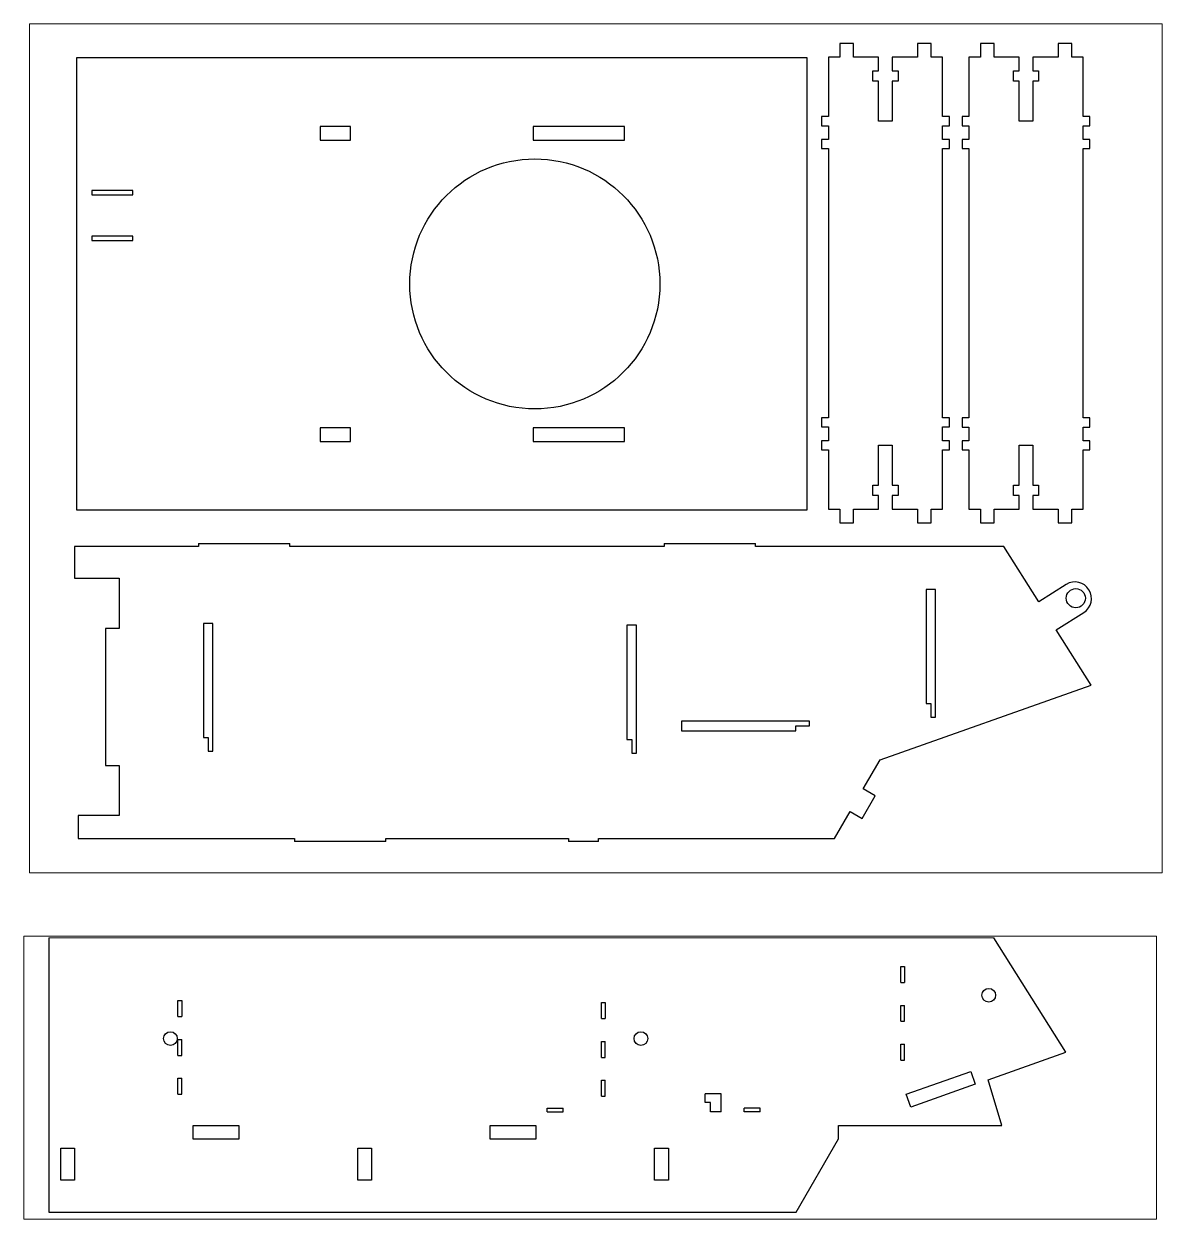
# Model space of a CAD drawing. Header units: millimetres. Extents: x -1540 to 1516, y -1634 to 664.
# Drawn here: x 310 to 1516, y -604 to 664 of the extents above; entities that cross this region are included whole.
import ezdxf

# ---------------------------------------------------------------- set-up
doc = ezdxf.new("R2010")
doc.units = ezdxf.units.MM
doc.header["$MEASUREMENT"] = 0
doc.layers.add('Layer 1', color=7, linetype='Continuous')

msp = doc.modelspace()

# ---------------------------------------------------------------- linework, layer by layer
at = {"layer": 'Layer 1', "color": 250, "lineweight": 20}
for points in [[(316.0607, -236.2674), (1516.0607, -236.2674), (1516.0607, 663.7326), (316.0607, 663.7326), (316.0607, -236.2674)], [(310, -603.5), (1510, -603.5), (1510, -303.5), (310, -303.5), (310, -603.5)]]:
    msp.add_lwpolyline(points, close=True, dxfattribs=at)
at = {"layer": 'Layer 1', "lineweight": 25}
for points in [[(1174.5427, 642.9062), (1174.5427, 642.9062), (1174.5427, 628.3845), (1174.5427, 628.3845)], [(1189.0611, 642.9062), (1189.0611, 642.9062), (1174.5427, 642.9062), (1174.5427, 642.9062)], [(1189.0611, 628.3845), (1189.0611, 628.3845), (1189.0611, 642.9062), (1189.0611, 642.9062)], [(1256.8223, 642.9062), (1256.8223, 642.9062), (1256.8223, 628.3845), (1256.8223, 628.3845)], [(1271.344, 642.9062), (1271.344, 642.9062), (1256.8223, 642.9062), (1256.8223, 642.9062)], [(1271.344, 628.3845), (1271.344, 628.3845), (1271.344, 642.9062), (1271.344, 642.9062)], [(1323.5094, 642.8951), (1323.5094, 642.8951), (1323.5094, 628.3734), (1323.5094, 628.3734)], [(1338.0278, 642.8951), (1338.0278, 642.8951), (1323.5094, 642.8951), (1323.5094, 642.8951)], [(1338.0278, 628.3734), (1338.0278, 628.3734), (1338.0278, 642.8951), (1338.0278, 642.8951)], [(1405.789, 642.8951), (1405.789, 642.8951), (1405.789, 628.3734), (1405.789, 628.3734)], [(1420.3107, 642.8951), (1420.3107, 642.8951), (1405.789, 642.8951), (1405.789, 642.8951)], [(1420.3107, 628.3734), (1420.3107, 628.3734), (1420.3107, 642.8951), (1420.3107, 642.8951)], [(365.5542, 627.5903), (365.5542, 627.5903), (365.5542, 148.4291), (365.5542, 148.4291)], [(1139.9617, 627.5903), (1139.9617, 627.5903), (365.5542, 627.5903), (365.5542, 627.5903)], [(1139.9617, 148.4291), (1139.9617, 148.4291), (1139.9617, 627.5903), (1139.9617, 627.5903)], [(1162.4421, 628.3845), (1162.4421, 628.3845), (1162.4421, 565.4671), (1162.4421, 565.4671)], [(1174.5427, 628.3845), (1174.5427, 628.3845), (1162.4421, 628.3845), (1162.4421, 628.3845)], [(1215.6733, 628.3845), (1215.6733, 628.3845), (1189.0611, 628.3845), (1189.0611, 628.3845)], [(1215.6733, 613.8678), (1215.6733, 613.8678), (1215.6733, 628.3845), (1215.6733, 628.3845)], [(1230.1951, 628.3845), (1230.1951, 628.3845), (1230.1951, 613.8678), (1230.1951, 613.8678)], [(1256.8223, 628.3845), (1256.8223, 628.3845), (1230.1951, 628.3845), (1230.1951, 628.3845)], [(1283.443, 628.3845), (1283.443, 628.3845), (1271.344, 628.3845), (1271.344, 628.3845)], [(1283.443, 565.4671), (1283.443, 565.4671), (1283.443, 628.3845), (1283.443, 628.3845)], [(1311.4088, 628.3734), (1311.4088, 628.3734), (1311.4088, 565.456), (1311.4088, 565.456)], [(1323.5094, 628.3734), (1323.5094, 628.3734), (1311.4088, 628.3734), (1311.4088, 628.3734)], [(1364.64, 628.3734), (1364.64, 628.3734), (1338.0278, 628.3734), (1338.0278, 628.3734)], [(1364.64, 613.8567), (1364.64, 613.8567), (1364.64, 628.3734), (1364.64, 628.3734)], [(1379.1618, 628.3734), (1379.1618, 628.3734), (1379.1618, 613.8567), (1379.1618, 613.8567)], [(1405.789, 628.3734), (1405.789, 628.3734), (1379.1618, 628.3734), (1379.1618, 628.3734)], [(1432.4097, 628.3734), (1432.4097, 628.3734), (1420.3107, 628.3734), (1420.3107, 628.3734)], [(1432.4097, 565.456), (1432.4097, 565.456), (1432.4097, 628.3734), (1432.4097, 628.3734)], [(1209.6256, 613.8678), (1209.6256, 613.8678), (1215.6733, 613.8678), (1215.6733, 613.8678)], [(1209.6256, 603.0195), (1209.6256, 603.0195), (1209.6256, 613.8678), (1209.6256, 613.8678)], [(1230.1951, 613.8678), (1230.1951, 613.8678), (1236.2528, 613.8678), (1236.2528, 613.8678)], [(1236.2528, 613.8678), (1236.2528, 613.8678), (1236.2528, 603.0195), (1236.2528, 603.0195)], [(1358.5923, 613.8567), (1358.5923, 613.8567), (1364.64, 613.8567), (1364.64, 613.8567)], [(1358.5923, 603.0084), (1358.5923, 603.0084), (1358.5923, 613.8567), (1358.5923, 613.8567)], [(1379.1618, 613.8567), (1379.1618, 613.8567), (1385.2195, 613.8567), (1385.2195, 613.8567)], [(1385.2195, 613.8567), (1385.2195, 613.8567), (1385.2195, 603.0084), (1385.2195, 603.0084)], [(1215.6733, 603.0195), (1215.6733, 603.0195), (1209.6256, 603.0195), (1209.6256, 603.0195)], [(1215.6733, 560.6266), (1215.6733, 560.6266), (1215.6733, 603.0195), (1215.6733, 603.0195)], [(1230.1951, 603.0195), (1230.1951, 603.0195), (1230.1951, 560.6266), (1230.1951, 560.6266)], [(1236.2528, 603.0195), (1236.2528, 603.0195), (1230.1951, 603.0195), (1230.1951, 603.0195)], [(1364.64, 603.0084), (1364.64, 603.0084), (1358.5923, 603.0084), (1358.5923, 603.0084)], [(1364.64, 560.6155), (1364.64, 560.6155), (1364.64, 603.0084), (1364.64, 603.0084)], [(1379.1618, 603.0084), (1379.1618, 603.0084), (1379.1618, 560.6155), (1379.1618, 560.6155)], [(1385.2195, 603.0084), (1385.2195, 603.0084), (1379.1618, 603.0084), (1379.1618, 603.0084)], [(1155.1821, 565.4671), (1155.1821, 565.4671), (1155.1821, 555.786), (1155.1821, 555.786)], [(1162.4421, 565.4671), (1162.4421, 565.4671), (1155.1821, 565.4671), (1155.1821, 565.4671)], [(1230.1951, 560.6266), (1230.1951, 560.6266), (1215.6733, 560.6266), (1215.6733, 560.6266)], [(1290.703, 565.4671), (1290.703, 565.4671), (1283.443, 565.4671), (1283.443, 565.4671)], [(1290.703, 555.786), (1290.703, 555.786), (1290.703, 565.4671), (1290.703, 565.4671)], [(1304.1488, 565.456), (1304.1488, 565.456), (1304.1488, 555.7749), (1304.1488, 555.7749)], [(1311.4088, 565.456), (1311.4088, 565.456), (1304.1488, 565.456), (1304.1488, 565.456)], [(1379.1618, 560.6155), (1379.1618, 560.6155), (1364.64, 560.6155), (1364.64, 560.6155)], [(1439.6697, 565.456), (1439.6697, 565.456), (1432.4097, 565.456), (1432.4097, 565.456)], [(1439.6697, 555.7749), (1439.6697, 555.7749), (1439.6697, 565.456), (1439.6697, 565.456)], [(623.9102, 554.9901), (623.9102, 554.9901), (623.9102, 540.4684), (623.9102, 540.4684)], [(655.9533, 554.9901), (655.9533, 554.9901), (623.9102, 554.9901), (623.9102, 554.9901)], [(655.9533, 540.4684), (655.9533, 540.4684), (655.9533, 554.9901), (655.9533, 554.9901)], [(946.354, 554.9901), (946.354, 554.9901), (849.5543, 554.9901), (849.5543, 554.9901)], [(849.5543, 554.9901), (849.5543, 554.9901), (849.5543, 540.4684), (849.5543, 540.4684)], [(946.354, 540.4684), (946.354, 540.4684), (946.354, 554.9901), (946.354, 554.9901)], [(1155.1821, 555.786), (1155.1821, 555.786), (1162.4421, 555.786), (1162.4421, 555.786)], [(1162.4421, 555.786), (1162.4421, 555.786), (1162.4421, 541.266), (1162.4421, 541.266)], [(1283.443, 555.786), (1283.443, 555.786), (1290.703, 555.786), (1290.703, 555.786)], [(1283.443, 541.266), (1283.443, 541.266), (1283.443, 555.786), (1283.443, 555.786)], [(1304.1488, 555.7749), (1304.1488, 555.7749), (1311.4088, 555.7749), (1311.4088, 555.7749)], [(1311.4088, 555.7749), (1311.4088, 555.7749), (1311.4088, 541.2549), (1311.4088, 541.2549)], [(1432.4097, 555.7749), (1432.4097, 555.7749), (1439.6697, 555.7749), (1439.6697, 555.7749)], [(1432.4097, 541.2549), (1432.4097, 541.2549), (1432.4097, 555.7749), (1432.4097, 555.7749)], [(623.9102, 540.4684), (623.9102, 540.4684), (655.9533, 540.4684), (655.9533, 540.4684)], [(849.5543, 540.4684), (849.5543, 540.4684), (946.354, 540.4684), (946.354, 540.4684)], [(1155.1821, 541.266), (1155.1821, 541.266), (1155.1821, 531.5848), (1155.1821, 531.5848)], [(1162.4421, 541.266), (1162.4421, 541.266), (1155.1821, 541.266), (1155.1821, 541.266)], [(1290.703, 541.266), (1290.703, 541.266), (1283.443, 541.266), (1283.443, 541.266)], [(1290.703, 531.5848), (1290.703, 531.5848), (1290.703, 541.266), (1290.703, 541.266)], [(1304.1488, 541.2549), (1304.1488, 541.2549), (1304.1488, 531.5737), (1304.1488, 531.5737)], [(1311.4088, 541.2549), (1311.4088, 541.2549), (1304.1488, 541.2549), (1304.1488, 541.2549)], [(1439.6697, 541.2549), (1439.6697, 541.2549), (1432.4097, 541.2549), (1432.4097, 541.2549)], [(1439.6697, 531.5737), (1439.6697, 531.5737), (1439.6697, 541.2549), (1439.6697, 541.2549)], [(1155.1821, 531.5848), (1155.1821, 531.5848), (1162.4421, 531.5848), (1162.4421, 531.5848)], [(1162.4421, 531.5848), (1162.4421, 531.5848), (1162.4421, 246.0213), (1162.4421, 246.0213)], [(1283.443, 531.5848), (1283.443, 531.5848), (1290.703, 531.5848), (1290.703, 531.5848)], [(1283.443, 246.0213), (1283.443, 246.0213), (1283.443, 531.5848), (1283.443, 531.5848)], [(1304.1488, 531.5737), (1304.1488, 531.5737), (1311.4088, 531.5737), (1311.4088, 531.5737)], [(1311.4088, 531.5737), (1311.4088, 531.5737), (1311.4088, 246.0102), (1311.4088, 246.0102)], [(1432.4097, 531.5737), (1432.4097, 531.5737), (1439.6697, 531.5737), (1439.6697, 531.5737)], [(1432.4097, 246.0102), (1432.4097, 246.0102), (1432.4097, 531.5737), (1432.4097, 531.5737)], [(381.9118, 487.2389), (381.9118, 487.2389), (381.9118, 482.3983), (381.9118, 482.3983)], [(425.4769, 487.2389), (425.4769, 487.2389), (381.9118, 487.2389), (381.9118, 487.2389)], [(381.9118, 482.3983), (381.9118, 482.3983), (425.4769, 482.3983), (425.4769, 482.3983)], [(425.4769, 482.3983), (425.4769, 482.3983), (425.4769, 487.2389), (425.4769, 487.2389)], [(381.9118, 438.8332), (381.9118, 438.8332), (381.9118, 433.9893), (381.9118, 433.9893)], [(425.4769, 438.8332), (425.4769, 438.8332), (381.9118, 438.8332), (381.9118, 438.8332)], [(381.9118, 433.9893), (381.9118, 433.9893), (425.4769, 433.9893), (425.4769, 433.9893)], [(425.4769, 433.9893), (425.4769, 433.9893), (425.4769, 438.8332), (425.4769, 438.8332)], [(1155.1821, 246.0213), (1155.1821, 246.0213), (1155.1821, 236.3419), (1155.1821, 236.3419)], [(1162.4421, 246.0213), (1162.4421, 246.0213), (1155.1821, 246.0213), (1155.1821, 246.0213)], [(1290.703, 246.0213), (1290.703, 246.0213), (1283.443, 246.0213), (1283.443, 246.0213)], [(1290.703, 236.3419), (1290.703, 236.3419), (1290.703, 246.0213), (1290.703, 246.0213)], [(1304.1488, 246.0102), (1304.1488, 246.0102), (1304.1488, 236.3308), (1304.1488, 236.3308)], [(1311.4088, 246.0102), (1311.4088, 246.0102), (1304.1488, 246.0102), (1304.1488, 246.0102)], [(1439.6697, 246.0102), (1439.6697, 246.0102), (1432.4097, 246.0102), (1432.4097, 246.0102)], [(1439.6697, 236.3308), (1439.6697, 236.3308), (1439.6697, 246.0102), (1439.6697, 246.0102)], [(623.9102, 235.5543), (623.9102, 235.5543), (623.9102, 221.0326), (623.9102, 221.0326)], [(655.9533, 235.5543), (655.9533, 235.5543), (623.9102, 235.5543), (623.9102, 235.5543)], [(655.9533, 221.0326), (655.9533, 221.0326), (655.9533, 235.5543), (655.9533, 235.5543)], [(849.5593, 235.5543), (849.5593, 235.5543), (849.5593, 221.0326), (849.5593, 221.0326)], [(946.3607, 235.5543), (946.3607, 235.5543), (849.5593, 235.5543), (849.5593, 235.5543)], [(946.3607, 221.0326), (946.3607, 221.0326), (946.3607, 235.5543), (946.3607, 235.5543)], [(1155.1821, 236.3419), (1155.1821, 236.3419), (1162.4421, 236.3419), (1162.4421, 236.3419)], [(1162.4421, 236.3419), (1162.4421, 236.3419), (1162.4421, 221.8218), (1162.4421, 221.8218)], [(1283.443, 236.3419), (1283.443, 236.3419), (1290.703, 236.3419), (1290.703, 236.3419)], [(1283.443, 221.8218), (1283.443, 221.8218), (1283.443, 236.3419), (1283.443, 236.3419)], [(1304.1488, 236.3308), (1304.1488, 236.3308), (1311.4088, 236.3308), (1311.4088, 236.3308)], [(1311.4088, 236.3308), (1311.4088, 236.3308), (1311.4088, 221.8107), (1311.4088, 221.8107)], [(1432.4097, 236.3308), (1432.4097, 236.3308), (1439.6697, 236.3308), (1439.6697, 236.3308)], [(1432.4097, 221.8107), (1432.4097, 221.8107), (1432.4097, 236.3308), (1432.4097, 236.3308)], [(623.9102, 221.0326), (623.9102, 221.0326), (655.9533, 221.0326), (655.9533, 221.0326)], [(849.5593, 221.0326), (849.5593, 221.0326), (946.3607, 221.0326), (946.3607, 221.0326)], [(1155.1821, 221.8218), (1155.1821, 221.8218), (1155.1821, 212.1424), (1155.1821, 212.1424)], [(1162.4421, 221.8218), (1162.4421, 221.8218), (1155.1821, 221.8218), (1155.1821, 221.8218)], [(1215.6733, 216.9829), (1215.6733, 216.9829), (1230.1951, 216.9829), (1230.1951, 216.9829)], [(1215.6733, 174.6017), (1215.6733, 174.6017), (1215.6733, 216.9829), (1215.6733, 216.9829)], [(1230.1951, 216.9829), (1230.1951, 216.9829), (1230.1951, 174.6017), (1230.1951, 174.6017)], [(1290.703, 221.8218), (1290.703, 221.8218), (1283.443, 221.8218), (1283.443, 221.8218)], [(1290.703, 212.1424), (1290.703, 212.1424), (1290.703, 221.8218), (1290.703, 221.8218)], [(1304.1488, 221.8107), (1304.1488, 221.8107), (1304.1488, 212.1313), (1304.1488, 212.1313)], [(1311.4088, 221.8107), (1311.4088, 221.8107), (1304.1488, 221.8107), (1304.1488, 221.8107)], [(1364.64, 216.9718), (1364.64, 216.9718), (1379.1618, 216.9718), (1379.1618, 216.9718)], [(1364.64, 174.5906), (1364.64, 174.5906), (1364.64, 216.9718), (1364.64, 216.9718)], [(1379.1618, 216.9718), (1379.1618, 216.9718), (1379.1618, 174.5906), (1379.1618, 174.5906)], [(1439.6697, 221.8107), (1439.6697, 221.8107), (1432.4097, 221.8107), (1432.4097, 221.8107)], [(1439.6697, 212.1313), (1439.6697, 212.1313), (1439.6697, 221.8107), (1439.6697, 221.8107)], [(1155.1821, 212.1424), (1155.1821, 212.1424), (1162.4421, 212.1424), (1162.4421, 212.1424)], [(1162.4421, 212.1424), (1162.4421, 212.1424), (1162.4421, 149.2233), (1162.4421, 149.2233)], [(1283.443, 212.1424), (1283.443, 212.1424), (1290.703, 212.1424), (1290.703, 212.1424)], [(1283.443, 149.2233), (1283.443, 149.2233), (1283.443, 212.1424), (1283.443, 212.1424)], [(1304.1488, 212.1313), (1304.1488, 212.1313), (1311.4088, 212.1313), (1311.4088, 212.1313)], [(1311.4088, 212.1313), (1311.4088, 212.1313), (1311.4088, 149.2122), (1311.4088, 149.2122)], [(1432.4097, 212.1313), (1432.4097, 212.1313), (1439.6697, 212.1313), (1439.6697, 212.1313)], [(1432.4097, 149.2122), (1432.4097, 149.2122), (1432.4097, 212.1313), (1432.4097, 212.1313)], [(1209.6256, 174.6017), (1209.6256, 174.6017), (1215.6733, 174.6017), (1215.6733, 174.6017)], [(1209.6256, 163.7417), (1209.6256, 163.7417), (1209.6256, 174.6017), (1209.6256, 174.6017)], [(1230.1951, 174.6017), (1230.1951, 174.6017), (1236.2528, 174.6017), (1236.2528, 174.6017)], [(1236.2528, 174.6017), (1236.2528, 174.6017), (1236.2528, 163.7417), (1236.2528, 163.7417)], [(1358.5923, 174.5906), (1358.5923, 174.5906), (1364.64, 174.5906), (1364.64, 174.5906)], [(1358.5923, 163.7306), (1358.5923, 163.7306), (1358.5923, 174.5906), (1358.5923, 174.5906)], [(1379.1618, 174.5906), (1379.1618, 174.5906), (1385.2195, 174.5906), (1385.2195, 174.5906)], [(1385.2195, 174.5906), (1385.2195, 174.5906), (1385.2195, 163.7306), (1385.2195, 163.7306)], [(1215.6733, 163.7417), (1215.6733, 163.7417), (1209.6256, 163.7417), (1209.6256, 163.7417)], [(1215.6733, 149.2233), (1215.6733, 149.2233), (1215.6733, 163.7417), (1215.6733, 163.7417)], [(1230.1951, 163.7417), (1230.1951, 163.7417), (1230.1951, 149.2233), (1230.1951, 149.2233)], [(1236.2528, 163.7417), (1236.2528, 163.7417), (1230.1951, 163.7417), (1230.1951, 163.7417)], [(1364.64, 163.7306), (1364.64, 163.7306), (1358.5923, 163.7306), (1358.5923, 163.7306)], [(1364.64, 149.2122), (1364.64, 149.2122), (1364.64, 163.7306), (1364.64, 163.7306)], [(1379.1618, 163.7306), (1379.1618, 163.7306), (1379.1618, 149.2122), (1379.1618, 149.2122)], [(1385.2195, 163.7306), (1385.2195, 163.7306), (1379.1618, 163.7306), (1379.1618, 163.7306)], [(365.5542, 148.4291), (365.5542, 148.4291), (1139.9617, 148.4291), (1139.9617, 148.4291)], [(1162.4421, 149.2233), (1162.4421, 149.2233), (1174.5427, 149.2233), (1174.5427, 149.2233)], [(1174.5427, 149.2233), (1174.5427, 149.2233), (1174.5427, 134.7033), (1174.5427, 134.7033)], [(1189.0611, 149.2233), (1189.0611, 149.2233), (1215.6733, 149.2233), (1215.6733, 149.2233)], [(1189.0611, 134.7033), (1189.0611, 134.7033), (1189.0611, 149.2233), (1189.0611, 149.2233)], [(1230.1951, 149.2233), (1230.1951, 149.2233), (1256.8223, 149.2233), (1256.8223, 149.2233)], [(1256.8223, 149.2233), (1256.8223, 149.2233), (1256.8223, 134.7033), (1256.8223, 134.7033)], [(1271.344, 149.2233), (1271.344, 149.2233), (1283.443, 149.2233), (1283.443, 149.2233)], [(1271.344, 134.7033), (1271.344, 134.7033), (1271.344, 149.2233), (1271.344, 149.2233)], [(1311.4088, 149.2122), (1311.4088, 149.2122), (1323.5094, 149.2122), (1323.5094, 149.2122)], [(1323.5094, 149.2122), (1323.5094, 149.2122), (1323.5094, 134.6922), (1323.5094, 134.6922)], [(1338.0278, 149.2122), (1338.0278, 149.2122), (1364.64, 149.2122), (1364.64, 149.2122)], [(1338.0278, 134.6922), (1338.0278, 134.6922), (1338.0278, 149.2122), (1338.0278, 149.2122)], [(1379.1618, 149.2122), (1379.1618, 149.2122), (1405.789, 149.2122), (1405.789, 149.2122)], [(1405.789, 149.2122), (1405.789, 149.2122), (1405.789, 134.6922), (1405.789, 134.6922)], [(1420.3107, 149.2122), (1420.3107, 149.2122), (1432.4097, 149.2122), (1432.4097, 149.2122)], [(1420.3107, 134.6922), (1420.3107, 134.6922), (1420.3107, 149.2122), (1420.3107, 149.2122)], [(1174.5427, 134.7033), (1174.5427, 134.7033), (1189.0611, 134.7033), (1189.0611, 134.7033)], [(1256.8223, 134.7033), (1256.8223, 134.7033), (1271.344, 134.7033), (1271.344, 134.7033)], [(1323.5094, 134.6922), (1323.5094, 134.6922), (1338.0278, 134.6922), (1338.0278, 134.6922)], [(1405.789, 134.6922), (1405.789, 134.6922), (1420.3107, 134.6922), (1420.3107, 134.6922)], [(363.746, 109.7488), (363.746, 109.7488), (363.746, 76.0382), (363.746, 76.0382)], [(494.8998, 109.7488), (494.8998, 109.7488), (363.746, 109.7488), (363.746, 109.7488)], [(494.8998, 112.7488), (494.8998, 112.7488), (494.8998, 109.7488), (494.8998, 109.7488)], [(494.8998, 112.7488), (494.8998, 112.7488), (591.6979, 112.7488), (591.6979, 112.7488)], [(591.6979, 109.7488), (591.6979, 109.7488), (591.6979, 112.7488), (591.6979, 112.7488)], [(988.5844, 109.7488), (988.5844, 109.7488), (591.6979, 109.7488), (591.6979, 109.7488)], [(988.5844, 112.7488), (988.5844, 112.7488), (988.5844, 109.7488), (988.5844, 109.7488)], [(988.5844, 112.7488), (988.5844, 112.7488), (1085.3858, 112.7488), (1085.3858, 112.7488)], [(1085.3858, 109.7488), (1085.3858, 109.7488), (1085.3858, 112.7488), (1085.3858, 112.7488)], [(1348.4055, 109.7488), (1348.4055, 109.7488), (1085.3858, 109.7488), (1085.3858, 109.7488)], [(1385.3759, 50.9316), (1385.3759, 50.9316), (1348.4055, 109.7488), (1348.4055, 109.7488)], [(363.746, 76.0382), (363.746, 76.0382), (410.801, 76.0382), (410.801, 76.0382)], [(410.801, 76.0382), (410.801, 76.0382), (410.801, 22.797), (410.801, 22.797)], [(1276.0969, 64.1937), (1276.0969, 64.1937), (1266.0969, 64.1937), (1266.0969, 64.1937)], [(1266.0969, 64.1937), (1266.0969, 64.1937), (1266.0969, -56.8063), (1266.0969, -56.8063)], [(1276.0969, -71.3263), (1276.0969, -71.3263), (1276.0969, 64.1937), (1276.0969, 64.1937)], [(1414.551, 69.4302), (1414.551, 69.4302), (1385.3759, 50.9316), (1385.3759, 50.9316)], [(1438.6072, 63.8326), (1433.5115, 72.023), (1422.7415, 74.5325), (1414.551, 69.4302)], [(1433.0046, 39.7748), (1441.195, 44.8671), (1443.7028, 55.6421), (1438.6072, 63.8326)], [(1403.9328, 21.4113), (1403.9328, 21.4113), (1433.0046, 39.7748), (1433.0046, 39.7748)], [(510.2608, 28.1621), (510.2608, 28.1621), (500.2608, 28.1621), (500.2608, 28.1621)], [(500.2608, 28.1621), (500.2608, 28.1621), (500.2608, -92.8379), (500.2608, -92.8379)], [(510.2608, -107.3579), (510.2608, -107.3579), (510.2608, 28.1621), (510.2608, 28.1621)], [(959.0314, 26.1473), (959.0314, 26.1473), (949.0314, 26.1473), (949.0314, 26.1473)], [(949.0314, 26.1473), (949.0314, 26.1473), (949.0314, -94.8527), (949.0314, -94.8527)], [(959.0314, -109.3727), (959.0314, -109.3727), (959.0314, 26.1473), (959.0314, 26.1473)], [(396.2876, 22.797), (396.2876, 22.797), (396.2876, -122.4017), (396.2876, -122.4017)], [(410.801, 22.797), (410.801, 22.797), (396.2876, 22.797), (396.2876, 22.797)], [(1440.9499, -37.4775), (1440.9499, -37.4775), (1403.9328, 21.4113), (1403.9328, 21.4113)], [(1217.3083, -116.474), (1217.3083, -116.474), (1440.9499, -37.4775), (1440.9499, -37.4775)], [(1266.0969, -56.8063), (1266.0969, -56.8063), (1271.0969, -56.8063), (1271.0969, -56.8063)], [(1271.0969, -56.8063), (1271.0969, -56.8063), (1271.0969, -71.3263), (1271.0969, -71.3263)], [(1142.417, -75.6661), (1142.417, -75.6661), (1006.897, -75.6661), (1006.897, -75.6661)], [(1006.897, -75.6661), (1006.897, -75.6661), (1006.897, -85.6661), (1006.897, -85.6661)], [(1142.417, -80.6661), (1142.417, -80.6661), (1142.417, -75.6661), (1142.417, -75.6661)], [(1271.0969, -71.3263), (1271.0969, -71.3263), (1276.0969, -71.3263), (1276.0969, -71.3263)], [(1006.897, -85.6661), (1006.897, -85.6661), (1127.897, -85.6661), (1127.897, -85.6661)], [(1127.897, -85.6661), (1127.897, -85.6661), (1127.897, -80.6661), (1127.897, -80.6661)], [(1127.897, -80.6661), (1127.897, -80.6661), (1142.417, -80.6661), (1142.417, -80.6661)], [(500.2608, -92.8379), (500.2608, -92.8379), (505.2608, -92.8379), (505.2608, -92.8379)], [(505.2608, -92.8379), (505.2608, -92.8379), (505.2608, -107.3579), (505.2608, -107.3579)], [(949.0314, -94.8527), (949.0314, -94.8527), (954.0314, -94.8527), (954.0314, -94.8527)], [(954.0314, -94.8527), (954.0314, -94.8527), (954.0314, -109.3727), (954.0314, -109.3727)], [(505.2608, -107.3579), (505.2608, -107.3579), (510.2608, -107.3579), (510.2608, -107.3579)], [(954.0314, -109.3727), (954.0314, -109.3727), (959.0314, -109.3727), (959.0314, -109.3727)], [(396.2876, -122.4017), (396.2876, -122.4017), (410.8094, -122.4017), (410.8094, -122.4017)], [(410.8094, -122.4017), (410.8094, -122.4017), (410.8094, -175.648), (410.8094, -175.648)], [(1199.4517, -147.3316), (1199.4517, -147.3316), (1217.3083, -116.474), (1217.3083, -116.474)], [(1212.0175, -154.6116), (1212.0175, -154.6116), (1199.4517, -147.3316), (1199.4517, -147.3316)], [(1198.1445, -178.586), (1198.1445, -178.586), (1212.0175, -154.6116), (1212.0175, -154.6116)], [(367.521, -175.648), (367.521, -175.648), (367.3276, -200.0092), (367.3276, -200.0092)], [(410.8094, -175.648), (410.8094, -175.648), (367.521, -175.648), (367.521, -175.648)], [(1168.976, -200.0092), (1168.976, -200.0092), (1185.5787, -171.311), (1185.5787, -171.311)], [(1185.5787, -171.311), (1185.5787, -171.311), (1198.1445, -178.586), (1198.1445, -178.586)], [(367.3276, -200.0092), (367.3276, -200.0092), (596.5918, -200.0092), (596.5918, -200.0092)], [(596.5918, -200.0092), (596.5918, -200.0092), (596.5918, -203.0092), (596.5918, -203.0092)], [(693.3915, -200.0092), (693.3915, -200.0092), (886.9925, -200.0092), (886.9925, -200.0092)], [(693.3915, -203.0092), (693.3915, -203.0092), (693.3915, -200.0092), (693.3915, -200.0092)], [(886.9925, -200.0092), (886.9925, -200.0092), (886.9925, -203.0092), (886.9925, -203.0092)], [(919.034, -200.0092), (919.034, -200.0092), (1168.976, -200.0092), (1168.976, -200.0092)], [(919.034, -203.0092), (919.034, -203.0092), (919.034, -200.0092), (919.034, -200.0092)], [(693.3915, -203.0092), (693.3915, -203.0092), (596.5918, -203.0092), (596.5918, -203.0092)], [(919.034, -203.0092), (919.034, -203.0092), (886.9925, -203.0092), (886.9925, -203.0092)], [(336.2313, -305.3291), (336.2313, -305.3291), (336.2313, -596.0497), (336.2313, -596.0497)], [(1413.9458, -426.6498), (1413.9458, -426.6498), (1337.6871, -305.3291), (1337.6871, -305.3291)], [(1239.1886, -335.6728), (1239.1886, -335.6728), (1243.1886, -335.6728), (1243.1886, -335.6728)], [(1239.1886, -352.6728), (1239.1886, -352.6728), (1239.1886, -335.6728), (1239.1886, -335.6728)], [(1243.1886, -335.6728), (1243.1886, -335.6728), (1243.1886, -352.6728), (1243.1886, -352.6728)], [(1239.1886, -352.6728), (1239.1886, -352.6728), (1243.1886, -352.6728), (1243.1886, -352.6728)], [(473.2537, -371.8662), (473.2537, -371.8662), (477.2537, -371.8662), (477.2537, -371.8662)], [(473.2537, -388.8662), (473.2537, -388.8662), (473.2537, -371.8662), (473.2537, -371.8662)], [(477.2537, -371.8662), (477.2537, -371.8662), (477.2537, -388.8662), (477.2537, -388.8662)], [(922, -373.9068), (922, -373.9068), (926, -373.9068), (926, -373.9068)], [(922, -390.9068), (922, -390.9068), (922, -373.9068), (922, -373.9068)], [(926, -373.9068), (926, -373.9068), (926, -390.9068), (926, -390.9068)], [(1239.1886, -376.8596), (1239.1886, -376.8596), (1243.1886, -376.8596), (1243.1886, -376.8596)], [(1239.1886, -393.7793), (1239.1886, -393.7793), (1239.1886, -376.8596), (1239.1886, -376.8596)], [(1243.1886, -393.7793), (1243.1886, -393.7793), (1243.1886, -376.8596), (1243.1886, -376.8596)], [(473.2537, -388.8662), (473.2537, -388.8662), (477.2537, -388.8662), (477.2537, -388.8662)], [(922, -390.9068), (922, -390.9068), (926, -390.9068), (926, -390.9068)], [(1239.1886, -393.7793), (1239.1886, -393.7793), (1243.1886, -393.7793), (1243.1886, -393.7793)], [(473.2537, -413.0529), (473.2537, -413.0529), (477.2537, -413.0529), (477.2537, -413.0529)], [(473.2537, -429.9727), (473.2537, -429.9727), (473.2537, -413.0529), (473.2537, -413.0529)], [(477.2537, -429.9727), (477.2537, -429.9727), (477.2537, -413.0529), (477.2537, -413.0529)], [(922, -415.0935), (922, -415.0935), (926, -415.0935), (926, -415.0935)], [(922, -432.0133), (922, -432.0133), (922, -415.0935), (922, -415.0935)], [(926, -432.0133), (926, -432.0133), (926, -415.0935), (926, -415.0935)], [(1239.1886, -417.9661), (1239.1886, -417.9661), (1243.1886, -417.9661), (1243.1886, -417.9661)], [(1239.1886, -434.9661), (1239.1886, -434.9661), (1239.1886, -417.9661), (1239.1886, -417.9661)], [(1243.1886, -434.9661), (1243.1886, -434.9661), (1243.1886, -417.9661), (1243.1886, -417.9661)], [(473.2537, -429.9727), (473.2537, -429.9727), (477.2537, -429.9727), (477.2537, -429.9727)], [(1331.6644, -455.6883), (1331.6644, -455.6883), (1413.9458, -426.6498), (1413.9458, -426.6498)], [(922, -432.0133), (922, -432.0133), (926, -432.0133), (926, -432.0133)], [(1239.1886, -434.9661), (1239.1886, -434.9661), (1243.1886, -434.9661), (1243.1886, -434.9661)], [(473.2537, -454.1594), (473.2537, -454.1594), (477.2537, -454.1594), (477.2537, -454.1594)], [(473.2537, -471.1594), (473.2537, -471.1594), (473.2537, -454.1594), (473.2537, -454.1594)], [(477.2537, -471.1594), (477.2537, -471.1594), (477.2537, -454.1594), (477.2537, -454.1594)], [(922, -456.2), (922, -456.2), (926, -456.2), (926, -456.2)], [(922, -473.2), (922, -473.2), (922, -456.2), (922, -456.2)], [(926, -473.2), (926, -473.2), (926, -456.2), (926, -456.2)], [(1244.8227, -470.9953), (1244.8227, -470.9953), (1313.2826, -446.8375), (1313.2826, -446.8375)], [(1313.2826, -446.8375), (1313.2826, -446.8375), (1318.1165, -460.5272), (1318.1165, -460.5272)], [(1346.1861, -504.0939), (1346.1861, -504.0939), (1331.6644, -455.6883), (1331.6644, -455.6883)], [(1318.1165, -460.5272), (1318.1165, -460.5272), (1249.6566, -484.6916), (1249.6566, -484.6916)], [(473.2537, -471.1594), (473.2537, -471.1594), (477.2537, -471.1594), (477.2537, -471.1594)], [(922, -473.2), (922, -473.2), (926, -473.2), (926, -473.2)], [(1048.8528, -470.8384), (1048.8528, -470.8384), (1031.933, -470.8384), (1031.933, -470.8384)], [(1031.933, -479.9461), (1031.933, -479.9461), (1031.933, -470.8384), (1031.933, -470.8384)], [(1037.6656, -479.9461), (1037.6656, -479.9461), (1031.933, -479.9461), (1031.933, -479.9461)], [(1037.6656, -489.9461), (1037.6656, -489.9461), (1037.6656, -479.9461), (1037.6656, -479.9461)], [(1048.8528, -489.9461), (1048.8528, -489.9461), (1048.8528, -470.8384), (1048.8528, -470.8384)], [(1249.6566, -484.6916), (1249.6566, -484.6916), (1244.8227, -470.9953), (1244.8227, -470.9953)], [(864.2916, -485.9461), (864.2916, -485.9461), (881.2916, -485.9461), (881.2916, -485.9461)], [(864.2916, -489.9461), (864.2916, -489.9461), (864.2916, -485.9461), (864.2916, -485.9461)], [(864.2916, -489.9461), (864.2916, -489.9461), (881.2916, -489.9461), (881.2916, -489.9461)], [(881.2916, -489.9461), (881.2916, -489.9461), (881.2916, -485.9461), (881.2916, -485.9461)], [(1048.8528, -489.9461), (1048.8528, -489.9461), (1037.6656, -489.9461), (1037.6656, -489.9461)], [(1090.0395, -485.9461), (1090.0395, -485.9461), (1073.0395, -485.9461), (1073.0395, -485.9461)], [(1073.0395, -489.9461), (1073.0395, -489.9461), (1073.0395, -485.9461), (1073.0395, -485.9461)], [(1090.0395, -489.9461), (1090.0395, -489.9461), (1073.0395, -489.9461), (1073.0395, -489.9461)], [(1090.0395, -489.9461), (1090.0395, -489.9461), (1090.0395, -485.9461), (1090.0395, -485.9461)], [(489.4873, -518.619), (489.4873, -518.619), (489.4873, -504.0989), (489.4873, -504.0989)], [(489.4873, -504.0989), (489.4873, -504.0989), (537.8963, -504.0989), (537.8963, -504.0989)], [(537.8963, -504.0989), (537.8963, -504.0989), (537.8963, -518.619), (537.8963, -518.619)], [(804.1009, -504.0906), (804.1009, -504.0906), (852.4999, -504.0906), (852.4999, -504.0906)], [(804.1009, -518.6173), (804.1009, -518.6173), (804.1009, -504.0906), (804.1009, -504.0906)], [(852.4999, -504.0906), (852.4999, -504.0906), (852.4999, -518.6173), (852.4999, -518.6173)], [(1173.2513, -504.1289), (1173.2513, -504.1289), (1346.1861, -504.0939), (1346.1861, -504.0939)], [(1173.2513, -518.5539), (1173.2513, -518.5539), (1173.2513, -504.1289), (1173.2513, -504.1289)], [(537.8963, -518.619), (537.8963, -518.619), (489.4873, -518.619), (489.4873, -518.619)], [(852.4999, -518.6173), (852.4999, -518.6173), (804.1009, -518.6173), (804.1009, -518.6173)], [(1128.3839, -596.0497), (1128.3839, -596.0497), (1173.2513, -518.5539), (1173.2513, -518.5539)], [(349.1375, -528.3001), (349.1375, -528.3001), (363.6576, -528.3001), (363.6576, -528.3001)], [(349.1375, -562.1774), (349.1375, -562.1774), (349.1375, -528.3001), (349.1375, -528.3001)], [(363.6576, -528.3001), (363.6576, -528.3001), (363.6576, -562.1774), (363.6576, -562.1774)], [(663.7394, -528.3001), (663.7394, -528.3001), (678.2595, -528.3001), (678.2595, -528.3001)], [(663.7394, -562.1774), (663.7394, -562.1774), (663.7394, -528.3001), (663.7394, -528.3001)], [(678.2595, -528.3001), (678.2595, -528.3001), (678.2595, -562.1774), (678.2595, -562.1774)], [(978.3413, -528.3001), (978.3413, -528.3001), (992.8614, -528.3001), (992.8614, -528.3001)], [(978.3413, -562.1774), (978.3413, -562.1774), (978.3413, -528.3001), (978.3413, -528.3001)], [(992.8614, -528.3001), (992.8614, -528.3001), (992.8614, -562.1774), (992.8614, -562.1774)], [(363.6576, -562.1774), (363.6576, -562.1774), (349.1375, -562.1774), (349.1375, -562.1774)], [(678.2595, -562.1774), (678.2595, -562.1774), (663.7394, -562.1774), (663.7394, -562.1774)], [(992.8614, -562.1774), (992.8614, -562.1774), (978.3413, -562.1774), (978.3413, -562.1774)], [(336.2313, -596.0497), (336.2313, -596.0497), (1128.3839, -596.0497), (1128.3839, -596.0497)]]:
    msp.add_open_spline(points, degree=3, dxfattribs=at)
for points, knots in [([(983.8985, 388.0139), (983.8985, 461.1916), (924.5764, 520.5138), (851.3987, 520.5139), (851.3987, 520.5139), (778.221, 520.514), (718.8987, 461.1919), (718.8985, 388.0142), (718.8985, 388.0142), (718.8983, 314.8366), (778.2203, 255.5142), (851.398, 255.5139), (851.398, 255.5139), (924.5757, 255.5136), (983.8981, 314.8355), (983.8985, 388.0132), (983.8985, 388.0132), (983.8985, 388.0139), (983.8985, 388.0139)], [0, 0, 0, 0, 0.2, 0.2, 0.2, 0.2, 0.4, 0.4, 0.4, 0.4, 0.6, 0.6, 0.6, 0.6, 1, 1, 1, 1.0007, 1.0007, 1.0007, 1.0007]), ([(1424.6257, 44.6587), (1419.0248, 44.6587), (1414.4877, 49.1975), (1414.4877, 54.7984), (1414.4877, 54.7984), (1414.4877, 60.4043), (1419.0264, 64.9364), (1424.6257, 64.9364)], [0, 0, 0, 0, 0.333333333, 0.333333333, 0.333333333, 0.333333333, 1, 1, 1, 1]), ([(1424.6257, 64.9364), (1430.2249, 64.9364), (1434.7654, 60.4043), (1434.7654, 54.7984), (1434.7654, 54.7984), (1434.7654, 49.2008), (1430.2266, 44.6587), (1424.6257, 44.6587)], [0, 0, 0, 0, 0.333333333, 0.333333333, 0.333333333, 0.333333333, 1, 1, 1, 1]), ([(1332.3548, -373.3569), (1328.3462, -373.3569), (1325.0947, -370.1054), (1325.0947, -366.0969), (1325.0947, -366.0969), (1325.0947, -362.0884), (1328.3462, -358.8369), (1332.3548, -358.8369)], [0, 0, 0, 0, 0.333333333, 0.333333333, 0.333333333, 0.333333333, 1, 1, 1, 1]), ([(1332.3548, -358.8369), (1336.3633, -358.8369), (1339.6148, -362.0884), (1339.6148, -366.0969), (1339.6148, -366.0969), (1339.6148, -370.1054), (1336.3633, -373.3569), (1332.3548, -373.3569)], [0, 0, 0, 0, 0.333333333, 0.333333333, 0.333333333, 0.333333333, 1, 1, 1, 1]), ([(465.2978, -419.3865), (461.2876, -419.3865), (458.0361, -416.1383), (458.0361, -412.1265), (458.0361, -412.1265), (458.0361, -408.128), (461.2876, -404.8665), (465.2978, -404.8665)], [0, 0, 0, 0, 0.333333333, 0.333333333, 0.333333333, 0.333333333, 1, 1, 1, 1]), ([(465.2978, -404.8665), (469.3097, -404.8665), (472.5579, -408.118), (472.5579, -412.1265), (472.5579, -412.1265), (472.5579, -416.1383), (469.3063, -419.3865), (465.2978, -419.3865)], [0, 0, 0, 0, 0.333333333, 0.333333333, 0.333333333, 0.333333333, 1, 1, 1, 1]), ([(963.8196, -419.3865), (959.8111, -419.3865), (956.5596, -416.1383), (956.5596, -412.1265), (956.5596, -412.1265), (956.5596, -408.128), (959.8111, -404.8665), (963.8196, -404.8665)], [0, 0, 0, 0, 0.333333333, 0.333333333, 0.333333333, 0.333333333, 1, 1, 1, 1]), ([(963.8196, -404.8665), (967.8298, -404.8665), (971.0797, -408.118), (971.0797, -412.1265), (971.0797, -412.1265), (971.0797, -416.1383), (967.8282, -419.3865), (963.8196, -419.3865)], [0, 0, 0, 0, 0.333333333, 0.333333333, 0.333333333, 0.333333333, 1, 1, 1, 1])]:
    msp.add_open_spline(points, degree=3, knots=knots, dxfattribs=at)
at = {"layer": 'Layer 1', "color": 250, "lineweight": 20}
msp.add_open_spline([(336.2313, -305.3291), (336.2313, -305.3291), (1337.6871, -305.3291), (1337.6871, -305.3291)], degree=3, dxfattribs=at)

doc.saveas('drawing.dxf')
